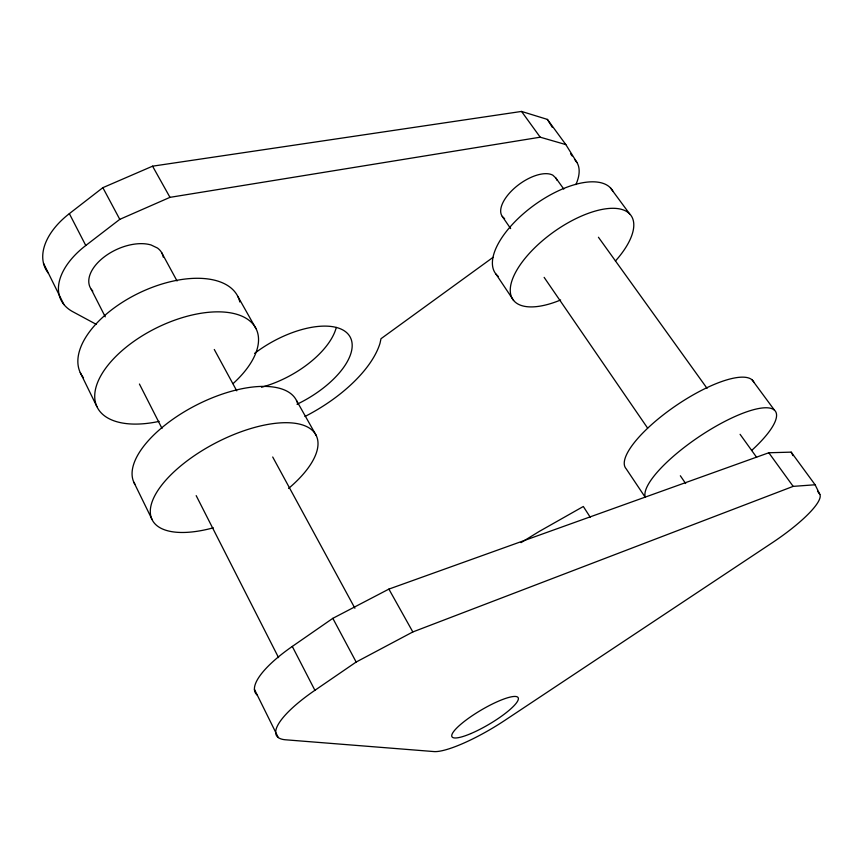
<?xml version="1.0" encoding="UTF-8"?>
<svg xmlns="http://www.w3.org/2000/svg" width="863" height="863" viewBox="0 0 863 863"><rect width="100%" height="100%" fill="white"/><g stroke="black" fill="none" stroke-linecap="round" stroke-linejoin="round"><path stroke-width="1.29" d="M48.425 273.258A70.248 42.158 -24.5 0 1 69.353 213.636L102.859 187.67L152.568 166.181L521.543 111.435L547.39 119.407L565.848 144.596L576.862 162.384A58.911 28.533 -36.1 0 1 575.891 184.574M96.44 324.445L72.826 311.726A71.09 41.068 -25 0 1 85.771 245.502L119.784 219.353L169.979 197.347L540.206 137.195L565.848 144.596M493.053 257.347L380.993 338.717L380.022 343.237A104.574 49.72 -29 0 1 304.963 416.495M257.271 695.093A81.661 24.229 -28.8 0 1 292.298 646.43L332.827 618.34L388.889 589.105L768.814 452.762L791.188 452.136L815.104 484.769L819.85 494.391A66.829 14.477 -33.5 0 1 772.428 542.633L504.726 720.443A64.078 13.549 -30.6 0 1 433.895 751.565L285.631 739.796A82.826 22.039 -29.1 0 1 314.909 690.303L356.16 662.04L412.827 631.953L793.162 486.376L815.104 484.769M521.058 542.622L539.148 531.5L583.323 506.495L590.324 517.358M563.819 189.083L555.945 178.134L552.87 175.211A32.977 15.966 -36.1 0 0 514.219 188.371A32.977 15.966 -36.1 0 0 504.607 218.544M610.443 187.886L629.612 213.873M752.158 379.936L774.424 410.119M570.583 153.808L572.147 155.955M574.51 159.17L576.862 162.384M817.531 491.209L819.85 494.391M521.543 111.435L540.206 137.195M768.814 452.762L793.162 486.376M598.437 237.249L707.045 388.339M740.087 434.316L756.614 457.314M502.277 216.408L510.648 228.598M544.132 277.368L647.617 428.102M680.335 475.761L685.664 483.528M495.988 274.11L513.625 300.486M645.136 497.142L626.171 468.792A77.206 23.279 -34.2 0 1 676.905 404.995A77.206 23.279 -34.2 0 1 753.949 382.438M547.39 119.407L552.385 127.411M237.778 296.311L256.02 328.684M296.494 400.497L316.246 435.535M152.568 166.181L169.979 197.347M388.889 589.105L412.827 631.953M161.64 252.6L177.044 280.96M214.283 349.483L236.753 390.842M272.708 457.002L354.898 608.232M102.859 187.67L119.784 219.353M332.827 618.34L356.16 662.04M791.188 452.136L793 455.632M69.353 213.636L85.771 245.502M292.298 646.43L314.909 690.303M91.219 289.234L105.254 316.829M139.428 384.035L162.007 428.436M196.181 495.632L278.566 657.638M43.506 263.301L63.905 304.531M254.434 689.354L278.274 737.531M80.248 372.546L96.893 406.613M133.862 482.266L151.91 519.202M92.794 291.111A39.774 22.967 -25 0 1 103.42 257.541A39.774 22.967 -25 0 1 151.101 244.984L157.465 248.037A39.774 22.967 -25 0 1 163.236 257.12M134.876 484.186A91.025 41.154 -27 0 1 199.418 403.56A91.025 41.154 -27 0 1 297.875 404.272M213.29 527.822A92.212 39.256 -27.4 0 1 158.878 488.987A92.212 39.256 -27.4 0 1 285.61 422.697A92.212 39.256 -27.4 0 1 288.587 488.436M83.506 377.767A87.508 46.386 -25.8 0 1 138.921 293.075A87.508 46.386 -25.8 0 1 239.806 301.974M159.137 421.381A88.598 44.822 -26.2 0 1 101.618 374.38A88.598 44.822 -26.2 0 1 223.668 312.039A88.598 44.822 -26.2 0 1 233.053 383.625M254.585 353.409A70.378 33.42 -29 0 1 348.372 334.413A70.378 33.42 -29 0 1 297.023 404.251M336.279 327.433A69.698 34.466 -28.8 0 1 261.521 387.228M555.945 178.134A32.977 15.966 -36.1 0 1 556.786 180.087M645.211 496.861A78.069 21.651 -34 0 1 736.506 415.837A78.069 21.651 -34 0 1 751.608 450.497M498.275 276.376A71.726 32.708 -35.8 0 1 532.784 206.181A71.726 32.708 -35.8 0 1 612.967 191.381M560.616 299.99A72.47 31.532 -35.5 0 1 514.833 273.808A72.47 31.532 -35.5 0 1 606.344 208.738A72.47 31.532 -35.5 0 1 615.427 261.025M470.961 733.539A38.425 8.123 -30.6 0 0 518.264 697.93A38.425 8.123 -30.6 0 0 465.944 720.174A38.425 8.123 -30.6 0 0 470.961 733.539"/></g></svg>
